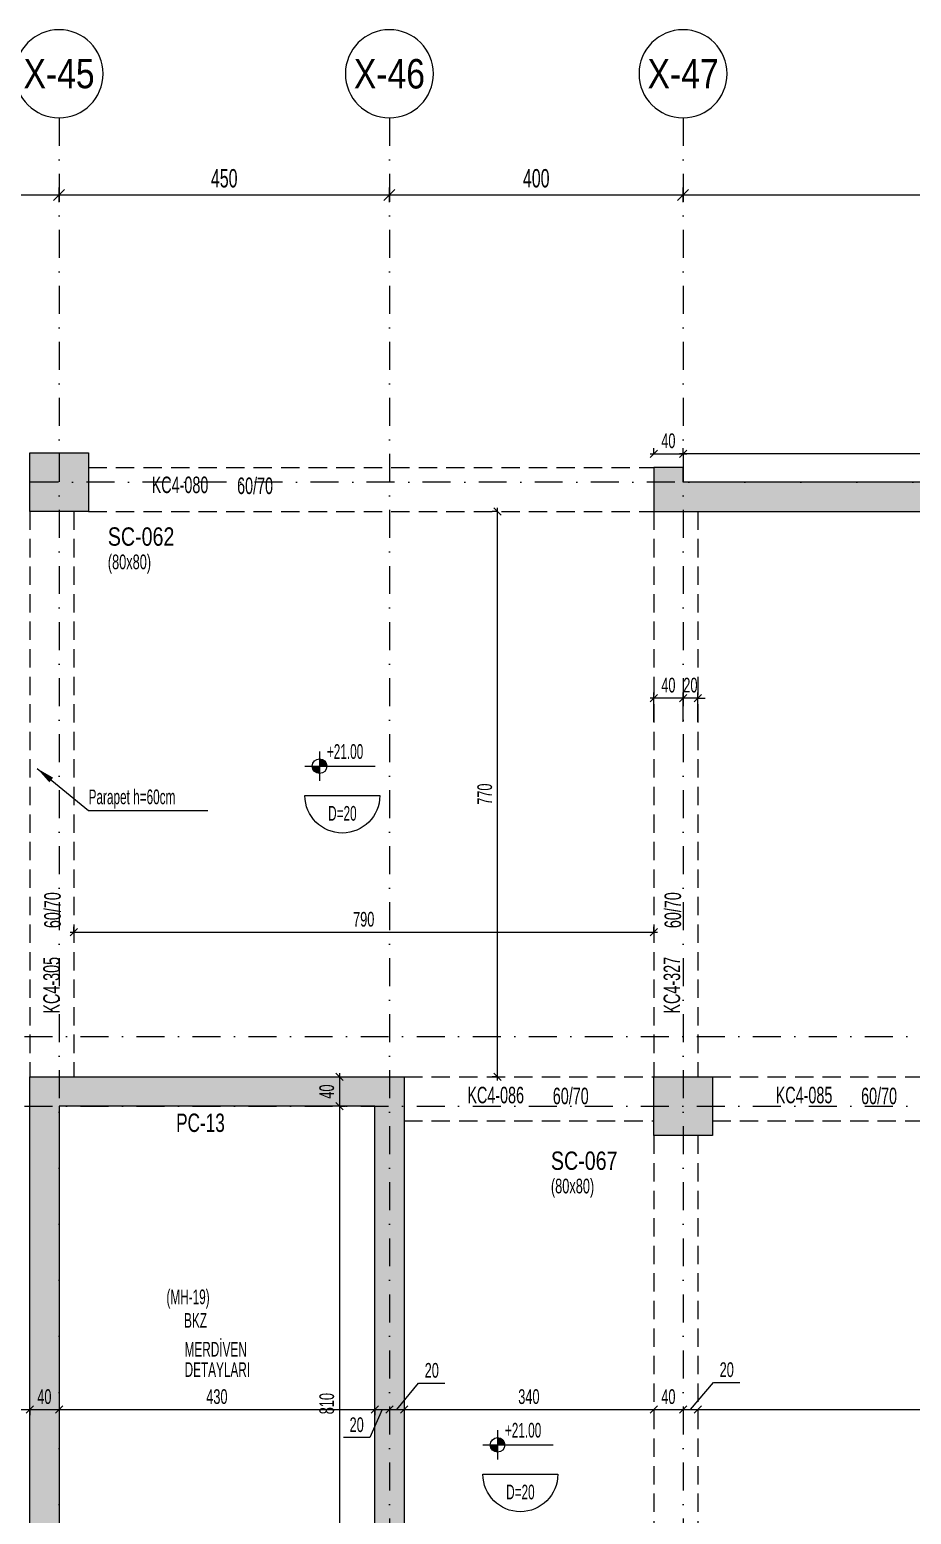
# Model space of a CAD drawing. Header units: millimetres. Extents: x -10495 to 6658, y -696 to 43288.
# Drawn here: x 4210 to 5411, y 1994 to 4016 of the extents above; entities that cross this region are included whole.
import ezdxf
from ezdxf.enums import TextEntityAlignment as Align

# ---------------------------------------------------------------- set-up
doc = ezdxf.new("R2010")
doc.units = ezdxf.units.MM
doc.header["$LTSCALE"] = 100
doc.header["$PDSIZE"] = -100
doc.linetypes.add('DASHDOT', pattern=[25.4, 12.7, -6.35, 0, -6.35])
doc.linetypes.add('HIDDEN', pattern=[0.375, 0.25, -0.125])
for name, color, linetype in [('1_ULK', 254, 'Continuous'), ('2_ULK', 105, 'Continuous'), ('AKS BALON_ULK', 9, 'Continuous'), ('AKS YAZI_ULK', 20, 'Continuous'), ('AKS_ULK', 8, 'DASHDOT'), ('KOLON-PERDE CEKIRDEK_ULK', 4, 'Continuous'), ('KOT_ULK', 7, 'Continuous'), ('NOTLAR_ULK', 20, 'Continuous'), ('OLCU DIS_ULK', 7, 'Continuous'), ('TARAMA SOLID_ULK', 251, 'Continuous')]:
    doc.layers.add(name, color=color, linetype=linetype)
for name, color, linetype, lineweight in [('DOSEME ISMI_ULK', 244, 'Continuous', 25), ('KIRIS BOYUT_ULK', 232, 'Continuous', 13), ('KIRIS CIZGI KESIK_ULK', 41, 'HIDDEN', 25), ('KIRIS ISIM_ULK', 221, 'Continuous', 13), ('KOLON BOYUT_ULK', 255, 'Continuous', 13), ('KOLON ISIM_ULK', 91, 'Continuous', 13), ('OLCU IC_ULK', 146, 'Continuous', 18), ('PERDE ISIM_ULK', 153, 'Continuous', 13), ('TARIF OK_ULK', 244, 'Continuous', 5)]:
    doc.layers.add(name, color=color, linetype=linetype, lineweight=lineweight)
doc.styles.add('ULK-SIMPLXTW.shx', font='ARIALN.TTF')
doc.styles.add('ulkr-simplxtw.shx', font='ulkr-simplxtw.shx', dxfattribs={"width": 0.65})
doc.dimstyles.new('1-100-DIS_ULK', dxfattribs={"dimscale": 100, "dimtxt": 0.25, "dimasz": 0.15, "dimexe": 0.1, "dimexo": 0.1, "dimgap": 0.1, "dimtad": 1, "dimdec": 0, "dimzin": 9, "dimdsep": 46, "dimtxsty": 'ulkr-simplxtw.shx', "dimblk": 'OBLIQUE', "dimcen": 0.1, "dimdle": 0.11, "dimclrd": 256, "dimclre": 256, "dimclrt": 3, "dimadec": 0, "dimazin": 0, "dimtfac": 1, "dimtdec": 0, "dimtix": 1, "dimtmove": 1, "dimatfit": 3, "dimldrblk": 'OBLIQUE', "dimfxl": 1, "dimtolj": 1, "dimtzin": 12, "dimarcsym": 0})
doc.dimstyles.new('1-100-IC_ULK', dxfattribs={"dimscale": 10, "dimtxt": 2, "dimasz": 1, "dimexe": 0.75, "dimexo": 1, "dimgap": 0.75, "dimtad": 1, "dimdec": 1, "dimzin": 9, "dimdsep": 46, "dimtxsty": 'ulkr-simplxtw.shx', "dimblk": 'OBLIQUE', "dimcen": 0.1, "dimdle": 0.5, "dimclrd": 146, "dimclre": 146, "dimclrt": 2, "dimadec": 0, "dimazin": 2, "dimtfac": 1, "dimtdec": 1, "dimtix": 1, "dimtmove": 2, "dimatfit": 3, "dimldrblk": 'OBLIQUE', "dimfxl": 1, "dimtolj": 1, "dimtzin": 0, "dimlwd": -1, "dimlwe": -1, "dimarcsym": 0})
doc.dimstyles.new('JSM LIMITS 100(MM)', dxfattribs={"dimscale": 100, "dimtxt": 2, "dimasz": 2.5, "dimexe": 0, "dimexo": 3, "dimgap": 0.41, "dimtad": 1, "dimdec": 0, "dimdsep": 46, "dimtxsty": 'ulkr-simplxtw.shx', "dimblk": 'AR', "dimcen": 0.9, "dimdle": 2, "dimse1": 1, "dimse2": 1, "dimclrd": 256, "dimclre": 1, "dimclrt": 33, "dimadec": 0, "dimazin": 0, "dimtfac": 0.9, "dimtdec": 0, "dimtmove": 0, "dimatfit": 3, "dimfxl": 0, "dimtolj": 1, "dimtzin": 0, "dimarcsym": 0})

# ---------------------------------------------------------------- blocks, each defined once
blk = doc.blocks.new('AKS SEMBOL_ULK')
at = {"layer": 'AKS BALON_ULK', "linetype": 'ByBlock'}
blk.add_circle((0, -41.2), 60, dxfattribs=at)
at = {"layer": 'AKS YAZI_ULK', "style": 'ULK-SIMPLXTW.shx'}
blk.add_attdef('1', text='', height=40, dxfattribs=at).set_placement((0, -41.2), align=Align.MIDDLE)
blk = doc.blocks.new('_Oblique')
at = {"color": 0, "linetype": 'ByBlock', "lineweight": -2}
blk.add_line((-0.5, -0.5), (0.5, 0.5), dxfattribs=at)
blk = doc.blocks.new('*D1107')
at = {"layer": 'Defpoints', "color": 0, "transparency": 16777216}
for p in [(4250, 3791.1), (3400, 3771.1), (4250, 3771.1)]:
    blk.add_point(p, dxfattribs=at)
at = {"layer": 'OLCU DIS_ULK', "lineweight": -2, "transparency": 16777216}
for p, q in [((3400, 3781.1), (3400, 3801.1)), ((4250, 3781.1), (4250, 3801.1)), ((3389, 3791.1), (4261, 3791.1))]:
    blk.add_line(p, q, dxfattribs=at)
at = {"layer": 'OLCU DIS_ULK', "lineweight": -2, "transparency": 16777216, "xscale": 15, "yscale": 15, "zscale": 15, "rotation": 180}
blk.add_blockref('_Oblique', (3400, 3791.1), dxfattribs=at)
at = {"layer": 'OLCU DIS_ULK', "lineweight": -2, "transparency": 16777216, "xscale": 15, "yscale": 15, "zscale": 15}
blk.add_blockref('_Oblique', (4250, 3791.1), dxfattribs=at)
at = {"layer": 'OLCU DIS_ULK', "color": 3, "transparency": 16777216, "insert": (3825, 3813.6), "char_height": 25, "attachment_point": 5, "style": 'ulkr-simplxtw.shx'}
blk.add_mtext('\\A1;850', dxfattribs=at)
blk = doc.blocks.new('*D1108')
at = {"layer": 'Defpoints', "color": 0, "transparency": 16777216}
for p in [(4700, 3791.1), (4250, 3771.1), (4700, 3771.1)]:
    blk.add_point(p, dxfattribs=at)
at = {"layer": 'OLCU DIS_ULK', "lineweight": -2, "transparency": 16777216}
for p, q in [((4250, 3781.1), (4250, 3801.1)), ((4700, 3781.1), (4700, 3801.1)), ((4239, 3791.1), (4711, 3791.1))]:
    blk.add_line(p, q, dxfattribs=at)
at = {"layer": 'OLCU DIS_ULK', "lineweight": -2, "transparency": 16777216, "xscale": 15, "yscale": 15, "zscale": 15, "rotation": 180}
blk.add_blockref('_Oblique', (4250, 3791.1), dxfattribs=at)
at = {"layer": 'OLCU DIS_ULK', "lineweight": -2, "transparency": 16777216, "xscale": 15, "yscale": 15, "zscale": 15}
blk.add_blockref('_Oblique', (4700, 3791.1), dxfattribs=at)
at = {"layer": 'OLCU DIS_ULK', "color": 3, "transparency": 16777216, "insert": (4475, 3813.6), "char_height": 25, "attachment_point": 5, "style": 'ulkr-simplxtw.shx'}
blk.add_mtext('\\A1;450', dxfattribs=at)
blk = doc.blocks.new('*D1109')
at = {"layer": 'Defpoints', "color": 0, "transparency": 16777216}
for p in [(5100, 3791.1), (4700, 3771.1), (5100, 3771.1)]:
    blk.add_point(p, dxfattribs=at)
at = {"layer": 'OLCU DIS_ULK', "lineweight": -2, "transparency": 16777216}
for p, q in [((4700, 3781.1), (4700, 3801.1)), ((5100, 3781.1), (5100, 3801.1)), ((4689, 3791.1), (5111, 3791.1))]:
    blk.add_line(p, q, dxfattribs=at)
at = {"layer": 'OLCU DIS_ULK', "lineweight": -2, "transparency": 16777216, "xscale": 15, "yscale": 15, "zscale": 15, "rotation": 180}
blk.add_blockref('_Oblique', (4700, 3791.1), dxfattribs=at)
at = {"layer": 'OLCU DIS_ULK', "lineweight": -2, "transparency": 16777216, "xscale": 15, "yscale": 15, "zscale": 15}
blk.add_blockref('_Oblique', (5100, 3791.1), dxfattribs=at)
at = {"layer": 'OLCU DIS_ULK', "color": 3, "transparency": 16777216, "insert": (4900, 3813.6), "char_height": 25, "attachment_point": 5, "style": 'ulkr-simplxtw.shx'}
blk.add_mtext('\\A1;400', dxfattribs=at)
blk = doc.blocks.new('*D1110')
at = {"layer": 'Defpoints', "color": 0, "transparency": 16777216}
for p in [(5950, 3791.1), (5100, 3771.1), (5950, 3771.1)]:
    blk.add_point(p, dxfattribs=at)
at = {"layer": 'OLCU DIS_ULK', "lineweight": -2, "transparency": 16777216}
for p, q in [((5100, 3781.1), (5100, 3801.1)), ((5950, 3781.1), (5950, 3801.1)), ((5089, 3791.1), (5961, 3791.1))]:
    blk.add_line(p, q, dxfattribs=at)
at = {"layer": 'OLCU DIS_ULK', "lineweight": -2, "transparency": 16777216, "xscale": 15, "yscale": 15, "zscale": 15, "rotation": 180}
blk.add_blockref('_Oblique', (5100, 3791.1), dxfattribs=at)
at = {"layer": 'OLCU DIS_ULK', "lineweight": -2, "transparency": 16777216, "xscale": 15, "yscale": 15, "zscale": 15}
blk.add_blockref('_Oblique', (5950, 3791.1), dxfattribs=at)
at = {"layer": 'OLCU DIS_ULK', "color": 3, "transparency": 16777216, "insert": (5525, 3813.6), "char_height": 25, "attachment_point": 5, "style": 'ulkr-simplxtw.shx'}
blk.add_mtext('\\A1;850', dxfattribs=at)
blk = doc.blocks.new('*U6')
at = {"layer": 'KOT_ULK'}
h = blk.add_hatch(color=251, dxfattribs=at)
h.dxf.hatch_style = 1
h.paths.add_polyline_path([(0, 0), (-10, 0, 0.414214), (0, -10)])
h = blk.add_hatch(color=251, dxfattribs=at)
h.dxf.hatch_style = 1
h.paths.add_polyline_path([(10, 0, 0.414214), (0, 10), (0, 0)])
at = {"layer": 'KOT_ULK', "color": 12}
for p, q in [((-20, 0), (75.6, 0)), ((0, 20), (0, -20))]:
    blk.add_line(p, q, dxfattribs=at)
blk.add_circle((0, 0), 10, dxfattribs=at)
at = {"layer": 'KOT_ULK', "style": 'ulkr-simplxtw.shx', "width": 0.6}
for tag, p in [('6', (10, 145)), ('5', (10, 118)), ('4', (10, 91)), ('3', (10, 64)), ('2', (10, 37)), ('1', (10, 10))]:
    blk.add_attdef(tag, p, '', height=20, dxfattribs=at)
at = {"layer": 'KOT_ULK', "color": 242, "style": 'ulkr-simplxtw.shx', "width": 0.65}
blk.add_attdef('NOT', text='', height=20, dxfattribs=at).set_placement((14.8, -10), align=Align.TOP_LEFT)
blk = doc.blocks.new('Döşeme kalınğı_ULK')
at = {"layer": 'DOSEME ISMI_ULK', "color": 12}
blk.add_lwpolyline([(51, 0, -1), (-51, 0)], format="xyb", close=True, dxfattribs=at)
at = {"layer": 'DOSEME ISMI_ULK', "style": 'ulkr-simplxtw.shx', "width": 0.6}
blk.add_attdef('1', text='', height=20, dxfattribs=at).set_placement((0, -14.2), align=Align.TOP_CENTER)
blk = doc.blocks.new('*U11')
at = {"layer": 'KOLON BOYUT_ULK', "style": 'ulkr-simplxtw.shx', "width": 0.65}
blk.add_attdef('2', text='', height=20, dxfattribs=at).set_placement((0, -37), align=Align.TOP_LEFT)
at = {"layer": 'KOLON ISIM_ULK', "style": 'ulkr-simplxtw.shx', "width": 0.8}
blk.add_attdef('1', text='', height=25, dxfattribs=at).set_placement((0, 0), align=Align.TOP_LEFT)
blk = doc.blocks.new('*D1010')
at = {"layer": 'Defpoints', "color": 0, "transparency": 16777216}
for p in [(3420, 2161.9), (4210, 2161.9), (4210, 2136.9)]:
    blk.add_point(p, dxfattribs=at)
at = {"layer": 'OLCU IC_ULK', "color": 146, "transparency": 16777216}
blk.add_line((3415, 2136.9), (4215, 2136.9), dxfattribs=at)
at = {"layer": 'OLCU IC_ULK', "color": 146, "linetype": 'Continuous', "transparency": 16777216}
for p, q in [((3420, 2136.9), (3420, 2129.4)), ((4210, 2136.9), (4210, 2129.4))]:
    blk.add_line(p, q, dxfattribs=at)
at = {"layer": 'OLCU IC_ULK', "color": 146, "transparency": 16777216, "xscale": 10, "yscale": 10, "zscale": 10, "rotation": 180}
blk.add_blockref('_Oblique', (3420, 2136.9), dxfattribs=at)
at = {"layer": 'OLCU IC_ULK', "color": 146, "transparency": 16777216, "xscale": 10, "yscale": 10, "zscale": 10}
blk.add_blockref('_Oblique', (4210, 2136.9), dxfattribs=at)
at = {"layer": 'OLCU IC_ULK', "color": 2, "transparency": 16777216, "insert": (3815, 2154.4), "char_height": 20, "attachment_point": 5, "style": 'ulkr-simplxtw.shx'}
blk.add_mtext('\\A1;790', dxfattribs=at)
blk = doc.blocks.new('*D1011')
at = {"layer": 'Defpoints', "color": 0, "transparency": 16777216}
for p in [(4210, 2161.9), (4250, 2161.9), (4250, 2136.9)]:
    blk.add_point(p, dxfattribs=at)
at = {"layer": 'OLCU IC_ULK', "color": 146, "transparency": 16777216}
blk.add_line((4205, 2136.9), (4255, 2136.9), dxfattribs=at)
at = {"layer": 'OLCU IC_ULK', "color": 146, "linetype": 'Continuous', "transparency": 16777216}
for p, q in [((4210, 2136.9), (4210, 2129.4)), ((4250, 2136.9), (4250, 2129.4))]:
    blk.add_line(p, q, dxfattribs=at)
at = {"layer": 'OLCU IC_ULK', "color": 146, "transparency": 16777216, "xscale": 10, "yscale": 10, "zscale": 10, "rotation": 180}
blk.add_blockref('_Oblique', (4210, 2136.9), dxfattribs=at)
at = {"layer": 'OLCU IC_ULK', "color": 146, "transparency": 16777216, "xscale": 10, "yscale": 10, "zscale": 10}
blk.add_blockref('_Oblique', (4250, 2136.9), dxfattribs=at)
at = {"layer": 'OLCU IC_ULK', "color": 2, "transparency": 16777216, "insert": (4230, 2154.4), "char_height": 20, "attachment_point": 5, "style": 'ulkr-simplxtw.shx'}
blk.add_mtext('\\A1;40', dxfattribs=at)
blk = doc.blocks.new('*D1012')
at = {"layer": 'Defpoints', "color": 0, "transparency": 16777216}
for p in [(4250, 2161.9), (4680, 2161.9), (4680, 2136.9)]:
    blk.add_point(p, dxfattribs=at)
at = {"layer": 'OLCU IC_ULK', "color": 146, "transparency": 16777216}
blk.add_line((4245, 2136.9), (4685, 2136.9), dxfattribs=at)
at = {"layer": 'OLCU IC_ULK', "color": 146, "linetype": 'Continuous', "transparency": 16777216}
for p, q in [((4250, 2136.9), (4250, 2129.4)), ((4680, 2136.9), (4680, 2129.4))]:
    blk.add_line(p, q, dxfattribs=at)
at = {"layer": 'OLCU IC_ULK', "color": 146, "transparency": 16777216, "xscale": 10, "yscale": 10, "zscale": 10, "rotation": 180}
blk.add_blockref('_Oblique', (4250, 2136.9), dxfattribs=at)
at = {"layer": 'OLCU IC_ULK', "color": 146, "transparency": 16777216, "xscale": 10, "yscale": 10, "zscale": 10}
blk.add_blockref('_Oblique', (4680, 2136.9), dxfattribs=at)
at = {"layer": 'OLCU IC_ULK', "color": 2, "transparency": 16777216, "insert": (4465, 2154.4), "char_height": 20, "attachment_point": 5, "style": 'ulkr-simplxtw.shx'}
blk.add_mtext('\\A1;430', dxfattribs=at)
blk = doc.blocks.new('*D1013')
at = {"layer": 'Defpoints', "color": 0, "transparency": 16777216}
for p in [(4680, 2161.9), (4700, 2161.9), (4700, 2136.9)]:
    blk.add_point(p, dxfattribs=at)
at = {"layer": 'OLCU IC_ULK', "color": 146, "transparency": 16777216}
for p, q in [((4690, 2136.9), (4673.4, 2098.7)), ((4675, 2136.9), (4705, 2136.9)), ((4673.4, 2098.7), (4637.4, 2098.7))]:
    blk.add_line(p, q, dxfattribs=at)
at = {"layer": 'OLCU IC_ULK', "color": 146, "linetype": 'Continuous', "transparency": 16777216}
for p, q in [((4680, 2136.9), (4680, 2129.4)), ((4700, 2136.9), (4700, 2129.4))]:
    blk.add_line(p, q, dxfattribs=at)
at = {"layer": 'OLCU IC_ULK', "color": 146, "transparency": 16777216, "xscale": 10, "yscale": 10, "zscale": 10, "rotation": 180}
blk.add_blockref('_Oblique', (4680, 2136.9), dxfattribs=at)
at = {"layer": 'OLCU IC_ULK', "color": 146, "transparency": 16777216, "xscale": 10, "yscale": 10, "zscale": 10}
blk.add_blockref('_Oblique', (4700, 2136.9), dxfattribs=at)
at = {"layer": 'OLCU IC_ULK', "color": 2, "transparency": 16777216, "insert": (4655.4, 2116.2), "char_height": 20, "attachment_point": 5, "style": 'ulkr-simplxtw.shx'}
blk.add_mtext('\\A1;20', dxfattribs=at)
blk = doc.blocks.new('*D1014')
at = {"layer": 'Defpoints', "color": 0, "transparency": 16777216}
for p in [(4700, 2161.9), (4720, 2161.9), (4720, 2136.9)]:
    blk.add_point(p, dxfattribs=at)
at = {"layer": 'OLCU IC_ULK', "color": 146, "transparency": 16777216}
for p, q in [((4710, 2136.9), (4739.7, 2172.7)), ((4739.7, 2172.7), (4775.7, 2172.7)), ((4695, 2136.9), (4725, 2136.9))]:
    blk.add_line(p, q, dxfattribs=at)
at = {"layer": 'OLCU IC_ULK', "color": 146, "linetype": 'Continuous', "transparency": 16777216}
for p, q in [((4700, 2136.9), (4700, 2129.4)), ((4720, 2136.9), (4720, 2129.4))]:
    blk.add_line(p, q, dxfattribs=at)
at = {"layer": 'OLCU IC_ULK', "color": 146, "transparency": 16777216, "xscale": 10, "yscale": 10, "zscale": 10, "rotation": 180}
blk.add_blockref('_Oblique', (4700, 2136.9), dxfattribs=at)
at = {"layer": 'OLCU IC_ULK', "color": 146, "transparency": 16777216, "xscale": 10, "yscale": 10, "zscale": 10}
blk.add_blockref('_Oblique', (4720, 2136.9), dxfattribs=at)
at = {"layer": 'OLCU IC_ULK', "color": 2, "transparency": 16777216, "insert": (4757.7, 2190.2), "char_height": 20, "attachment_point": 5, "style": 'ulkr-simplxtw.shx'}
blk.add_mtext('\\A1;20', dxfattribs=at)
blk = doc.blocks.new('*D1015')
at = {"layer": 'Defpoints', "color": 0, "transparency": 16777216}
for p in [(4720, 2161.9), (5060, 2161.9), (5060, 2136.9)]:
    blk.add_point(p, dxfattribs=at)
at = {"layer": 'OLCU IC_ULK', "color": 146, "transparency": 16777216}
blk.add_line((4715, 2136.9), (5065, 2136.9), dxfattribs=at)
at = {"layer": 'OLCU IC_ULK', "color": 146, "linetype": 'Continuous', "transparency": 16777216}
for p, q in [((4720, 2136.9), (4720, 2129.4)), ((5060, 2136.9), (5060, 2129.4))]:
    blk.add_line(p, q, dxfattribs=at)
at = {"layer": 'OLCU IC_ULK', "color": 146, "transparency": 16777216, "xscale": 10, "yscale": 10, "zscale": 10, "rotation": 180}
blk.add_blockref('_Oblique', (4720, 2136.9), dxfattribs=at)
at = {"layer": 'OLCU IC_ULK', "color": 146, "transparency": 16777216, "xscale": 10, "yscale": 10, "zscale": 10}
blk.add_blockref('_Oblique', (5060, 2136.9), dxfattribs=at)
at = {"layer": 'OLCU IC_ULK', "color": 2, "transparency": 16777216, "insert": (4890, 2154.4), "char_height": 20, "attachment_point": 5, "style": 'ulkr-simplxtw.shx'}
blk.add_mtext('\\A1;340', dxfattribs=at)
blk = doc.blocks.new('*D1016')
at = {"layer": 'Defpoints', "color": 0, "transparency": 16777216}
for p in [(5060, 2161.9), (5100, 2161.9), (5100, 2136.9)]:
    blk.add_point(p, dxfattribs=at)
at = {"layer": 'OLCU IC_ULK', "color": 146, "transparency": 16777216}
blk.add_line((5055, 2136.9), (5105, 2136.9), dxfattribs=at)
at = {"layer": 'OLCU IC_ULK', "color": 146, "linetype": 'Continuous', "transparency": 16777216}
for p, q in [((5060, 2136.9), (5060, 2129.4)), ((5100, 2136.9), (5100, 2129.4))]:
    blk.add_line(p, q, dxfattribs=at)
at = {"layer": 'OLCU IC_ULK', "color": 146, "transparency": 16777216, "xscale": 10, "yscale": 10, "zscale": 10, "rotation": 180}
blk.add_blockref('_Oblique', (5060, 2136.9), dxfattribs=at)
at = {"layer": 'OLCU IC_ULK', "color": 146, "transparency": 16777216, "xscale": 10, "yscale": 10, "zscale": 10}
blk.add_blockref('_Oblique', (5100, 2136.9), dxfattribs=at)
at = {"layer": 'OLCU IC_ULK', "color": 2, "transparency": 16777216, "insert": (5080, 2154.4), "char_height": 20, "attachment_point": 5, "style": 'ulkr-simplxtw.shx'}
blk.add_mtext('\\A1;40', dxfattribs=at)
blk = doc.blocks.new('*D1017')
at = {"layer": 'Defpoints', "color": 0, "transparency": 16777216}
for p in [(5100, 2161.9), (5120, 2161.9), (5120, 2136.9)]:
    blk.add_point(p, dxfattribs=at)
at = {"layer": 'OLCU IC_ULK', "color": 146, "transparency": 16777216}
for p, q in [((5110, 2136.9), (5141.5, 2173.6)), ((5141.5, 2173.6), (5177.5, 2173.6)), ((5095, 2136.9), (5125, 2136.9))]:
    blk.add_line(p, q, dxfattribs=at)
at = {"layer": 'OLCU IC_ULK', "color": 146, "linetype": 'Continuous', "transparency": 16777216}
for p, q in [((5100, 2136.9), (5100, 2129.4)), ((5120, 2136.9), (5120, 2129.4))]:
    blk.add_line(p, q, dxfattribs=at)
at = {"layer": 'OLCU IC_ULK', "color": 146, "transparency": 16777216, "xscale": 10, "yscale": 10, "zscale": 10, "rotation": 180}
blk.add_blockref('_Oblique', (5100, 2136.9), dxfattribs=at)
at = {"layer": 'OLCU IC_ULK', "color": 146, "transparency": 16777216, "xscale": 10, "yscale": 10, "zscale": 10}
blk.add_blockref('_Oblique', (5120, 2136.9), dxfattribs=at)
at = {"layer": 'OLCU IC_ULK', "color": 2, "transparency": 16777216, "insert": (5159.5, 2191.1), "char_height": 20, "attachment_point": 5, "style": 'ulkr-simplxtw.shx'}
blk.add_mtext('\\A1;20', dxfattribs=at)
blk = doc.blocks.new('*D1018')
at = {"layer": 'Defpoints', "color": 0, "transparency": 16777216}
for p in [(5120, 2161.9), (5930, 2161.9), (5930, 2136.9)]:
    blk.add_point(p, dxfattribs=at)
at = {"layer": 'OLCU IC_ULK', "color": 146, "transparency": 16777216}
blk.add_line((5115, 2136.9), (5935, 2136.9), dxfattribs=at)
at = {"layer": 'OLCU IC_ULK', "color": 146, "linetype": 'Continuous', "transparency": 16777216}
for p, q in [((5120, 2136.9), (5120, 2129.4)), ((5930, 2136.9), (5930, 2129.4))]:
    blk.add_line(p, q, dxfattribs=at)
at = {"layer": 'OLCU IC_ULK', "color": 146, "transparency": 16777216, "xscale": 10, "yscale": 10, "zscale": 10, "rotation": 180}
blk.add_blockref('_Oblique', (5120, 2136.9), dxfattribs=at)
at = {"layer": 'OLCU IC_ULK', "color": 146, "transparency": 16777216, "xscale": 10, "yscale": 10, "zscale": 10}
blk.add_blockref('_Oblique', (5930, 2136.9), dxfattribs=at)
at = {"layer": 'OLCU IC_ULK', "color": 2, "transparency": 16777216, "insert": (5525, 2154.4), "char_height": 20, "attachment_point": 5, "style": 'ulkr-simplxtw.shx'}
blk.add_mtext('\\A1;810', dxfattribs=at)
blk = doc.blocks.new('*D1039')
at = {"layer": 'Defpoints', "color": 0, "transparency": 16777216}
for p in [(4607.2, 2590), (4607.2, 2550), (4632.2, 2550)]:
    blk.add_point(p, dxfattribs=at)
at = {"layer": 'OLCU IC_ULK', "color": 146, "transparency": 16777216}
blk.add_line((4632.2, 2595), (4632.2, 2545), dxfattribs=at)
at = {"layer": 'OLCU IC_ULK', "color": 146, "linetype": 'Continuous', "transparency": 16777216}
for p, q in [((4632.2, 2590), (4639.7, 2590)), ((4632.2, 2550), (4639.7, 2550))]:
    blk.add_line(p, q, dxfattribs=at)
at = {"layer": 'OLCU IC_ULK', "color": 146, "transparency": 16777216, "xscale": 10, "yscale": 10, "zscale": 10}
for p, rotation in [((4632.2, 2590), 90), ((4632.2, 2550), 270)]:
    blk.add_blockref('_Oblique', p, dxfattribs=dict(at, rotation=rotation))
at = {"layer": 'OLCU IC_ULK', "color": 2, "transparency": 16777216, "insert": (4614.7, 2570), "char_height": 20, "attachment_point": 5, "rotation": 90, "style": 'ulkr-simplxtw.shx'}
blk.add_mtext('\\A1;40', dxfattribs=at)
blk = doc.blocks.new('*D1040')
at = {"layer": 'Defpoints', "color": 0, "transparency": 16777216}
for p in [(4607.2, 2550), (4607.2, 1740), (4632.2, 1740)]:
    blk.add_point(p, dxfattribs=at)
at = {"layer": 'OLCU IC_ULK', "color": 146, "transparency": 16777216}
blk.add_line((4632.2, 2555), (4632.2, 1735), dxfattribs=at)
at = {"layer": 'OLCU IC_ULK', "color": 146, "linetype": 'Continuous', "transparency": 16777216}
for p, q in [((4632.2, 2550), (4639.7, 2550)), ((4632.2, 1740), (4639.7, 1740))]:
    blk.add_line(p, q, dxfattribs=at)
at = {"layer": 'OLCU IC_ULK', "color": 146, "transparency": 16777216, "xscale": 10, "yscale": 10, "zscale": 10}
for p, rotation in [((4632.2, 2550), 90), ((4632.2, 1740), 270)]:
    blk.add_blockref('_Oblique', p, dxfattribs=dict(at, rotation=rotation))
at = {"layer": 'OLCU IC_ULK', "color": 2, "transparency": 16777216, "insert": (4614.7, 2145), "char_height": 20, "attachment_point": 5, "rotation": 90, "style": 'ulkr-simplxtw.shx'}
blk.add_mtext('\\A1;810', dxfattribs=at)
blk = doc.blocks.new('*D1072')
at = {"layer": 'Defpoints', "color": 0, "transparency": 16777216}
for p in [(5100, 3105.9), (5100, 3063.5), (5120, 3063.5)]:
    blk.add_point(p, dxfattribs=at)
at = {"layer": 'OLCU IC_ULK', "color": 146, "transparency": 16777216}
for p, q in [((5100, 3105.9), (5090, 3105.9)), ((5120, 3105.9), (5100, 3105.9)), ((5120, 3105.9), (5130, 3105.9))]:
    blk.add_line(p, q, dxfattribs=at)
at = {"layer": 'OLCU IC_ULK', "color": 146, "linetype": 'Continuous', "transparency": 16777216}
for p, q in [((5100, 3073.5), (5100, 3113.4)), ((5120, 3073.5), (5120, 3113.4))]:
    blk.add_line(p, q, dxfattribs=at)
at = {"layer": 'OLCU IC_ULK', "color": 146, "transparency": 16777216, "xscale": 10, "yscale": 10, "zscale": 10}
blk.add_blockref('_Oblique', (5100, 3105.9), dxfattribs=at)
at = {"layer": 'OLCU IC_ULK', "color": 146, "transparency": 16777216, "xscale": 10, "yscale": 10, "zscale": 10, "rotation": 180}
blk.add_blockref('_Oblique', (5120, 3105.9), dxfattribs=at)
at = {"layer": 'OLCU IC_ULK', "color": 2, "transparency": 16777216, "insert": (5110, 3123.4), "char_height": 20, "attachment_point": 5, "style": 'ulkr-simplxtw.shx'}
blk.add_mtext('\\A1;20', dxfattribs=at)
blk = doc.blocks.new('*D1080')
at = {"layer": 'Defpoints', "color": 0, "transparency": 16777216}
for p in [(5060, 3105.9), (5060, 3063.5), (5100, 3063.5)]:
    blk.add_point(p, dxfattribs=at)
at = {"layer": 'OLCU IC_ULK', "color": 146, "transparency": 16777216}
blk.add_line((5105, 3105.9), (5055, 3105.9), dxfattribs=at)
at = {"layer": 'OLCU IC_ULK', "color": 146, "linetype": 'Continuous', "transparency": 16777216}
for p, q in [((5060, 3073.5), (5060, 3113.4)), ((5100, 3073.5), (5100, 3113.4))]:
    blk.add_line(p, q, dxfattribs=at)
at = {"layer": 'OLCU IC_ULK', "color": 146, "transparency": 16777216, "xscale": 10, "yscale": 10, "zscale": 10, "rotation": 180}
blk.add_blockref('_Oblique', (5060, 3105.9), dxfattribs=at)
at = {"layer": 'OLCU IC_ULK', "color": 146, "transparency": 16777216, "xscale": 10, "yscale": 10, "zscale": 10}
blk.add_blockref('_Oblique', (5100, 3105.9), dxfattribs=at)
at = {"layer": 'OLCU IC_ULK', "color": 2, "transparency": 16777216, "insert": (5080, 3123.4), "char_height": 20, "attachment_point": 5, "style": 'ulkr-simplxtw.shx'}
blk.add_mtext('\\A1;40', dxfattribs=at)
blk = doc.blocks.new('AR')
at = {"layer": '1_ULK', "color": 253}
blk.add_solid([(-1.184, 0.197), (-1.184, -0.197), (0, 0)], dxfattribs=at)
at = {"layer": '2_ULK', "color": 1}
blk.add_line((0, 0.453), (0, -0.453), dxfattribs=at)
at = {"layer": '2_ULK'}
blk.add_lwpolyline([(-1.184, 0.197), (-1.184, -0.197), (0, 0), (-1.184, 0.197)], dxfattribs=at)
blk = doc.blocks.new('Kiriş_Sembol_ULK')
at = {"layer": 'KIRIS BOYUT_ULK', "style": 'ulkr-simplxtw.shx', "width": 0.65}
blk.add_attdef('B', text='', height=25, dxfattribs=at).set_placement((21, 0.4), align=Align.MIDDLE_LEFT)
at = {"layer": 'KIRIS ISIM_ULK', "style": 'ulkr-simplxtw.shx', "width": 0.65}
blk.add_attdef('K', text='', height=25, dxfattribs=at).set_placement((-18.2, 12.9), align=Align.TOP_RIGHT)
blk = doc.blocks.new('*D1135')
at = {"layer": 'Defpoints', "color": 0, "transparency": 16777216}
for p in [(5100, 3438.7), (5100, 3400), (5990, 3400)]:
    blk.add_point(p, dxfattribs=at)
at = {"layer": 'OLCU IC_ULK', "color": 146, "transparency": 16777216}
blk.add_line((5995, 3438.7), (5095, 3438.7), dxfattribs=at)
at = {"layer": 'OLCU IC_ULK', "color": 146, "linetype": 'Continuous', "transparency": 16777216}
for p, q in [((5100, 3438.7), (5100, 3446.2)), ((5990, 3438.7), (5990, 3446.2))]:
    blk.add_line(p, q, dxfattribs=at)
at = {"layer": 'OLCU IC_ULK', "color": 146, "transparency": 16777216, "xscale": 10, "yscale": 10, "zscale": 10, "rotation": 180}
blk.add_blockref('_Oblique', (5100, 3438.7), dxfattribs=at)
at = {"layer": 'OLCU IC_ULK', "color": 146, "transparency": 16777216, "xscale": 10, "yscale": 10, "zscale": 10}
blk.add_blockref('_Oblique', (5990, 3438.7), dxfattribs=at)
at = {"layer": 'OLCU IC_ULK', "color": 2, "transparency": 16777216, "insert": (5545, 3456.2), "char_height": 20, "attachment_point": 5, "style": 'ulkr-simplxtw.shx'}
blk.add_mtext('\\A1;890', dxfattribs=at)
blk = doc.blocks.new('*D1136')
at = {"layer": 'Defpoints', "color": 0, "transparency": 16777216}
for p in [(5100, 3438.7), (5060, 3420), (5100, 3420)]:
    blk.add_point(p, dxfattribs=at)
at = {"layer": 'OLCU IC_ULK', "color": 146, "transparency": 16777216}
blk.add_line((5055, 3438.7), (5105, 3438.7), dxfattribs=at)
at = {"layer": 'OLCU IC_ULK', "color": 146, "linetype": 'Continuous', "transparency": 16777216}
for p, q in [((5060, 3438.7), (5060, 3446.2)), ((5100, 3438.7), (5100, 3446.2))]:
    blk.add_line(p, q, dxfattribs=at)
at = {"layer": 'OLCU IC_ULK', "color": 146, "transparency": 16777216, "xscale": 10, "yscale": 10, "zscale": 10, "rotation": 180}
blk.add_blockref('_Oblique', (5060, 3438.7), dxfattribs=at)
at = {"layer": 'OLCU IC_ULK', "color": 146, "transparency": 16777216, "xscale": 10, "yscale": 10, "zscale": 10}
blk.add_blockref('_Oblique', (5100, 3438.7), dxfattribs=at)
at = {"layer": 'OLCU IC_ULK', "color": 2, "transparency": 16777216, "insert": (5080, 3456.2), "char_height": 20, "attachment_point": 5, "style": 'ulkr-simplxtw.shx'}
blk.add_mtext('\\A1;40', dxfattribs=at)
blk = doc.blocks.new('*D1141')
at = {"layer": 'Defpoints', "color": 0, "transparency": 16777216}
for p in [(4270, 2771.6), (5060, 2787), (5060, 2771.6)]:
    blk.add_point(p, dxfattribs=at)
at = {"layer": 'OLCU IC_ULK', "color": 146, "linetype": 'Continuous', "transparency": 16777216}
for p, q in [((4270, 2787), (4270, 2794.5)), ((5060, 2787), (5060, 2794.5))]:
    blk.add_line(p, q, dxfattribs=at)
at = {"layer": 'OLCU IC_ULK', "color": 146, "transparency": 16777216}
blk.add_line((4265, 2787), (5065, 2787), dxfattribs=at)
at = {"layer": 'OLCU IC_ULK', "color": 146, "transparency": 16777216, "xscale": 10, "yscale": 10, "zscale": 10, "rotation": 180}
blk.add_blockref('_Oblique', (4270, 2787), dxfattribs=at)
at = {"layer": 'OLCU IC_ULK', "color": 146, "transparency": 16777216, "xscale": 10, "yscale": 10, "zscale": 10}
blk.add_blockref('_Oblique', (5060, 2787), dxfattribs=at)
at = {"layer": 'OLCU IC_ULK', "color": 2, "transparency": 16777216, "insert": (4665, 2804.5), "char_height": 20, "attachment_point": 5, "style": 'ulkr-simplxtw.shx'}
blk.add_mtext('\\A1;790', dxfattribs=at)
blk = doc.blocks.new('*D1142')
at = {"layer": 'Defpoints', "color": 0, "transparency": 16777216}
for p in [(4847.4, 3360), (4890, 3360), (4890, 2590)]:
    blk.add_point(p, dxfattribs=at)
at = {"layer": 'OLCU IC_ULK', "color": 146, "linetype": 'Continuous', "transparency": 16777216}
for p, q in [((4847.4, 3360), (4839.9, 3360)), ((4847.4, 2590), (4839.9, 2590))]:
    blk.add_line(p, q, dxfattribs=at)
at = {"layer": 'OLCU IC_ULK', "color": 146, "transparency": 16777216}
blk.add_line((4847.4, 2585), (4847.4, 3365), dxfattribs=at)
at = {"layer": 'OLCU IC_ULK', "color": 146, "transparency": 16777216, "xscale": 10, "yscale": 10, "zscale": 10}
for p, rotation in [((4847.4, 3360), 90), ((4847.4, 2590), 270)]:
    blk.add_blockref('_Oblique', p, dxfattribs=dict(at, rotation=rotation))
at = {"layer": 'OLCU IC_ULK', "color": 2, "transparency": 16777216, "insert": (4829.9, 2975), "char_height": 20, "attachment_point": 5, "rotation": 90, "style": 'ulkr-simplxtw.shx'}
blk.add_mtext('\\A1;770', dxfattribs=at)

msp = doc.modelspace()

# ---------------------------------------------------------------- hatches: boundary and pattern name
at = {"layer": 'TARAMA SOLID_ULK'}
h = msp.add_hatch(color=256, dxfattribs=at)
h.dxf.hatch_style = 1
h.paths.add_polyline_path([(4210, 3360), (4290, 3360), (4290, 3440), (4210, 3440)])
h = msp.add_hatch(color=256, dxfattribs=at)
h.dxf.hatch_style = 1
h.paths.add_polyline_path([(5990, 3360), (5990, 3400), (5950, 3400), (5950, 3400), (5100, 3400), (5100, 3420), (5060, 3420), (5060, 3360)])
h = msp.add_hatch(color=256, dxfattribs=at)
h.dxf.hatch_style = 1
h.paths.add_polyline_path([(4720, 1605), (4680, 1605), (4680, 2550), (4250, 2550), (4250, 1605), (4210, 1605), (4210, 2590), (4720, 2590)])
h = msp.add_hatch(color=256, dxfattribs=at)
h.dxf.hatch_style = 1
h.paths.add_polyline_path([(5060, 2590), (5060, 2510), (5140, 2510), (5140, 2590)])

# ---------------------------------------------------------------- linework, layer by layer
at = {"layer": 'AKS_ULK', "ltscale": 0.03}
for points in [[(4250, 3896.1), (4250, -576.35)], [(4700, 3896.1), (4700, -576.35)], [(5100, 3896.1), (5100, -576.35)], [(6538.3, 3400), (-577.53, 3400)], [(-577.53, 2670), (-527.53, 2670), (-527.53, 2645), (6488.3, 2645), (6488.3, 2720), (6538.3, 2720)], [(-577.53, 2525), (-527.53, 2525), (-527.53, 2550), (6488.3, 2550), (6488.3, 2475), (6538.3, 2475)]]:
    msp.add_lwpolyline(points, dxfattribs=at)
at = {"layer": 'KIRIS CIZGI KESIK_ULK'}
for p, q in [((4290, 3420), (5060, 3420)), ((4210, 3360), (4210, 2590)), ((4270, 3360), (4270, 2590)), ((4290, 3360), (5060, 3360)), ((5060, 3360), (5060, 2590)), ((5120, 3360), (5120, 2590)), ((4720, 2590), (5060, 2590)), ((5140, 2590), (5910, 2590)), ((4720, 2530), (5060, 2530)), ((5140, 2530), (5910, 2530)), ((5060, 2510), (5060, 1740)), ((5120, 2510), (5120, 1740))]:
    msp.add_line(p, q, dxfattribs=at)
at = {"layer": 'KOLON-PERDE CEKIRDEK_ULK'}
for points in [[(4290, 3360), (4210, 3360), (4210, 3440), (4290, 3440)], [(5990, 3360), (5990, 3400), (5950, 3400), (5950, 3400), (5100, 3400), (5100, 3420), (5060, 3420), (5060, 3360)], [(4720, 1605), (4680, 1605), (4680, 2550), (4250, 2550), (4250, 1605), (4210, 1605), (4210, 2590), (4720, 2590)], [(5140, 2510), (5060, 2510), (5060, 2590), (5140, 2590)]]:
    msp.add_lwpolyline(points, close=True, dxfattribs=at)

# ---------------------------------------------------------------- block references
at = {"layer": 'AKS_ULK', "linetype": 'ByBlock'}
ref = msp.add_blockref('AKS SEMBOL_ULK', (4250, 3914.85), dxfattribs=dict(at, xscale=-1, rotation=180))
ref.add_attrib('1', 'X-45', dxfattribs={"layer": 'AKS YAZI_ULK', "height": 40, "style": 'ULK-SIMPLXTW.shx'}).set_placement((4250, 3956.1), align=Align.MIDDLE)
ref = msp.add_blockref('AKS SEMBOL_ULK', (4700, 3914.85), dxfattribs=dict(at, xscale=-1, rotation=180))
ref.add_attrib('1', 'X-46', dxfattribs={"layer": 'AKS YAZI_ULK', "height": 40, "style": 'ULK-SIMPLXTW.shx'}).set_placement((4700, 3956.1), align=Align.MIDDLE)
ref = msp.add_blockref('AKS SEMBOL_ULK', (5100, 3914.85), dxfattribs=dict(at, xscale=-1, rotation=180))
ref.add_attrib('1', 'X-47', dxfattribs={"layer": 'AKS YAZI_ULK', "height": 40, "style": 'ULK-SIMPLXTW.shx'}).set_placement((5100, 3956.1), align=Align.MIDDLE)
at = {"layer": 'DOSEME ISMI_ULK'}
for p in [(4635.94, 2973.1), (4878.41, 2048.82)]:
    msp.add_blockref('Döşeme kalınğı_ULK', p, dxfattribs=at).add_auto_attribs({'1': 'D=20'})
at = {"layer": 'KIRIS ISIM_ULK'}
ref = msp.add_blockref('Kiriş_Sembol_ULK', (4471.53, 3394.56), dxfattribs=at)
ref.add_attrib('B', '60/70', dxfattribs={"layer": 'KIRIS BOYUT_ULK', "height": 22.5, "style": 'ulkr-simplxtw.shx', "width": 0.65}).set_placement((4492.54, 3395), align=Align.MIDDLE_LEFT)
ref.add_attrib('K', 'KC4-080', dxfattribs={"height": 22.5, "style": 'ulkr-simplxtw.shx', "width": 0.65}).set_placement((4453.37, 3407.5), align=Align.TOP_RIGHT)
ref = msp.add_blockref('Kiriş_Sembol_ULK', (4241.44, 2771.53), dxfattribs=dict(at, rotation=90))
ref.add_attrib('B', '60/70', dxfattribs={"layer": 'KIRIS BOYUT_ULK', "height": 22.5, "rotation": 90, "style": 'ulkr-simplxtw.shx', "width": 0.65}).set_placement((4241, 2792.54), align=Align.MIDDLE_LEFT)
ref.add_attrib('K', 'KC4-305', dxfattribs={"height": 22.5, "rotation": 90, "style": 'ulkr-simplxtw.shx', "width": 0.65}).set_placement((4228.5, 2753.38), align=Align.TOP_RIGHT)
ref = msp.add_blockref('Kiriş_Sembol_ULK', (5086.44, 2771.53), dxfattribs=dict(at, rotation=90))
ref.add_attrib('B', '60/70', dxfattribs={"layer": 'KIRIS BOYUT_ULK', "height": 22.5, "rotation": 90, "style": 'ulkr-simplxtw.shx', "width": 0.65}).set_placement((5086, 2792.54), align=Align.MIDDLE_LEFT)
ref.add_attrib('K', 'KC4-327', dxfattribs={"height": 22.5, "rotation": 90, "style": 'ulkr-simplxtw.shx', "width": 0.65}).set_placement((5073.5, 2753.38), align=Align.TOP_RIGHT)
ref = msp.add_blockref('Kiriş_Sembol_ULK', (4901.53, 2563.56), dxfattribs=at)
ref.add_attrib('B', '60/70', dxfattribs={"layer": 'KIRIS BOYUT_ULK', "height": 22.5, "style": 'ulkr-simplxtw.shx', "width": 0.65}).set_placement((4922.54, 2564), align=Align.MIDDLE_LEFT)
ref.add_attrib('K', 'KC4-086', dxfattribs={"height": 22.5, "style": 'ulkr-simplxtw.shx', "width": 0.65}).set_placement((4883.37, 2576.5), align=Align.TOP_RIGHT)
ref = msp.add_blockref('Kiriş_Sembol_ULK', (5321.53, 2563.56), dxfattribs=at)
ref.add_attrib('B', '60/70', dxfattribs={"layer": 'KIRIS BOYUT_ULK', "height": 22.5, "style": 'ulkr-simplxtw.shx', "width": 0.65}).set_placement((5342.54, 2564), align=Align.MIDDLE_LEFT)
ref.add_attrib('K', 'KC4-085', dxfattribs={"height": 22.5, "style": 'ulkr-simplxtw.shx', "width": 0.65}).set_placement((5303.37, 2576.5), align=Align.TOP_RIGHT)
at = {"layer": 'KOLON ISIM_ULK'}
for p, values in [((4316.42, 3338.33), {'1': 'SC-062', '2': '(80x80)'}), ((4920, 2488.33), {'1': 'SC-067', '2': '(80x80)'})]:
    msp.add_blockref('*U11', p, dxfattribs=at).add_auto_attribs(values)
at = {"layer": 'KOT_ULK'}
ref = msp.add_blockref('*U6', (4604.85, 3013.1), dxfattribs=at)
ref.add_attrib('1', '+21.00', (4614.85, 3023.1), dxfattribs={"height": 20, "style": 'ulkr-simplxtw.shx', "width": 0.6})
ref = msp.add_blockref('*U6', (4847.32, 2088.82), dxfattribs=at)
ref.add_attrib('1', '+21.00', (4857.32, 2098.82), dxfattribs={"height": 20, "style": 'ulkr-simplxtw.shx', "width": 0.6})

# ---------------------------------------------------------------- texts
at = {"layer": 'NOTLAR_ULK', "style": 'ulkr-simplxtw.shx', "width": 0.6}
for s, p in [('Parapet h=60cm', (4290.25, 2971.32)), ('(MH-19)', (4396.32, 2290.4)), ('BKZ', (4420.3, 2258.35)), ('MERDİVEN ', (4421.04, 2219.07)), ('DETAYLARI', (4421.04, 2191.34))]:
    msp.add_text(s, height=20, dxfattribs=at).set_placement(p, align=Align.MIDDLE_LEFT)
at = {"layer": 'PERDE ISIM_ULK', "style": 'ulkr-simplxtw.shx', "width": 0.7}
msp.add_text('PC-13', height=25, rotation=0, dxfattribs=at).set_placement((4409.45, 2515))

# ---------------------------------------------------------------- dimensions: what is measured, and where the dimension line sits
at = {"layer": 'OLCU DIS_ULK'}
for base, p1, p2, picture, middle in [((4250, 3791.1), (3400, 3771.1), (4250, 3771.1), '*D1107', (3825, 3813.6)), ((4700, 3791.1), (4250, 3771.1), (4700, 3771.1), '*D1108', (4475, 3813.6)), ((5100, 3791.1), (4700, 3771.1), (5100, 3771.1), '*D1109', (4900, 3813.6)), ((5950, 3791.1), (5100, 3771.1), (5950, 3771.1), '*D1110', (5525, 3813.6))]:
    dim = msp.add_linear_dim(base=base, p1=p1, p2=p2, dimstyle='1-100-DIS_ULK', dxfattribs=at)
    dim.commit()
    dim.dimension.update_dxf_attribs({"geometry": picture, "text_midpoint": middle})
at = {"layer": 'OLCU IC_ULK'}
for base, p1, p2, picture, middle in [((5100, 3438.75), (5060, 3420), (5100, 3420), '*D1136', (5080, 3456.25)), ((5100, 3438.75), (5990, 3400), (5100, 3400), '*D1135', (5545, 3456.25)), ((5060, 2787.01), (4270, 2771.62), (5060, 2771.62), '*D1141', (4665, 2804.51)), ((4210, 2136.88), (3420, 2161.88), (4210, 2161.88), '*D1010', (3815, 2154.38)), ((4250, 2136.88), (4210, 2161.88), (4250, 2161.88), '*D1011', (4230, 2154.38)), ((4680, 2136.88), (4250, 2161.88), (4680, 2161.88), '*D1012', (4465, 2154.38)), ((5060, 2136.88), (4720, 2161.88), (5060, 2161.88), '*D1015', (4890, 2154.38)), ((5100, 2136.88), (5060, 2161.88), (5100, 2161.88), '*D1016', (5080, 2154.38)), ((5930, 2136.88), (5120, 2161.88), (5930, 2161.88), '*D1018', (5525, 2154.38))]:
    dim = msp.add_linear_dim(base=base, p1=p1, p2=p2, dimstyle='1-100-IC_ULK', override={"dimfxl": 0, "dimfxlon": 1}, dxfattribs=at)
    dim.commit()
    dim.dimension.update_dxf_attribs({"geometry": picture, "text_midpoint": middle})
for base, p1, p2, picture, middle in [((4847.36, 3360), (4890, 2590), (4890, 3360), '*D1142', (4829.86, 2975)), ((4632.23, 2550), (4607.23, 2590), (4607.23, 2550), '*D1039', (4614.73, 2570)), ((4632.23, 1740), (4607.23, 2550), (4607.23, 1740), '*D1040', (4614.73, 2145))]:
    dim = msp.add_linear_dim(base=base, p1=p1, p2=p2, angle=90, dimstyle='1-100-IC_ULK', override={"dimfxl": 0, "dimfxlon": 1}, dxfattribs=at)
    dim.commit()
    dim.dimension.update_dxf_attribs({"geometry": picture, "text_midpoint": middle})
for base, p1, p2, picture, middle in [((5060, 3105.89), (5100, 3063.5), (5060, 3063.5), '*D1080', (5080, 3123.39)), ((5100, 3105.89), (5120, 3063.5), (5100, 3063.5), '*D1072', (5110, 3123.39))]:
    dim = msp.add_linear_dim(base=base, p1=p1, p2=p2, dimstyle='1-100-IC_ULK', dxfattribs=at)
    dim.commit()
    dim.dimension.update_dxf_attribs({"geometry": picture, "text_midpoint": middle})
for base, p1, p2, picture, middle in [((5120, 2136.88), (5100, 2161.88), (5120, 2161.88), '*D1017', (5148.97, 2173.62)), ((4720, 2136.88), (4700, 2161.88), (4720, 2161.88), '*D1014', (4747.17, 2172.66)), ((4700, 2136.88), (4680, 2161.88), (4700, 2161.88), '*D1013', (4665.91, 2098.68))]:
    dim = msp.add_linear_dim(base=base, p1=p1, p2=p2, dimstyle='1-100-IC_ULK', override={"dimtmove": 1, "dimfxl": 0, "dimfxlon": 1}, dxfattribs=at)
    dim.commit()
    dim.dimension.update_dxf_attribs({"geometry": picture, "text_midpoint": middle, "dimtype": 160})

# ---------------------------------------------------------------- leaders
at = {"layer": 'TARIF OK_ULK'}
msp.add_leader([(4220.01, 3010.09), (4290.04, 2952.79), (4452.5, 2952.79)], dimstyle='JSM LIMITS 100(MM)', override={"dimscale": 2.5, "dimasz": 10}, dxfattribs=at)

doc.saveas('drawing.dxf')
